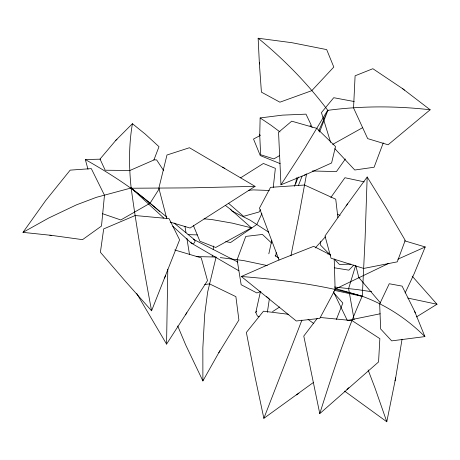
<?xml version="1.0" encoding="UTF-8"?>
<svg xmlns="http://www.w3.org/2000/svg" width="460" height="460" viewBox="0 0 460 460"><rect width="100%" height="100%" fill="white"/><g stroke="black" fill="none" stroke-linecap="round" stroke-linejoin="round"><path stroke-width="0.69" d="M174.725 249.958L201.244 257.859L207.5 280.623L166.566 344.109L167.791 269.157M279.392 155.71L273.878 158.907L260.647 154.738L259.739 135.435L260.136 117.944L282.417 115.138L305.998 114.149L311.328 125.39L310.511 126.523M367.172 177.002L386.302 208.029L405.214 240.384L397.273 261.849L363.716 268.439L331.039 258.215L325.001 235.986L346.196 205.827L367.172 177.002L365.108 238.182L362.308 296.355L334.322 290.329M259.739 135.435L259.791 134.274M320.769 241.488L320.453 245.048L330.447 255.242M273.252 187.433L275.362 168.354L263.385 163.467L240.603 177.83M295.728 184.069L296.55 177.704M132.417 123.711L115.834 140.329L100.033 159.051L105.185 170.217L129.915 170.482L153.876 160.017L158.999 146.7L145.32 134.153L132.417 123.711C128.748 145.032 128.892 166.756 131.18 188.215C136.781 229.264 143.986 270.06 151.576 310.782L179.601 239.844L169.084 218.661L135.177 215.527L103.678 228.919L100.401 252.27L125.908 281.888L151.576 310.782M212.192 256.548L212.388 255.145M213.175 249.538L213.664 246.031M267.363 312.328L269.37 298.827M275.707 256.203L276.23 252.649M344.534 391.063L386.791 421.762L395.68 377.821L402.051 339.227M306.59 173.805L298.966 215.337L290.904 255.835M395.048 380.805L395.68 377.821M259.112 316.779L257.404 315.991L255.8 312.466L260.452 291.513M268.824 253.799L271.774 240.528M355.678 265.385L348.605 288.604L354.102 319.74M320.217 317.48L352.044 320.591L379.856 338.646L378.563 361.945L319.775 413.615C332.298 373.934 345.31 334.328 362.175 296.234L334.955 288.339M383.26 142.887L374.101 167.233L354.775 170.01L334.863 148.706M313.26 382.582L263.867 418.33L301.909 320.114M336.392 319.412L342.838 303.059L333.466 292.52M298.425 185.46L302.128 176.111M319.568 132.031L327.836 110.48L318.659 131.002M164.559 278.058L165.508 275.672M327.968 254.248L328.497 252.954M404.604 240.816L425.212 246.962L414.126 273.809L405.133 292.957M294.32 186.237L298.379 177.031M261.895 213.636L256.801 224.497L230.569 242.535L225.699 241.575M255.8 312.466L256.49 311.207M218.816 352.716L238.895 320.01L235.888 296.648L209.611 283.912L204.694 284.481M177.715 325.967L185.754 345.069L202.894 380.943L219.949 350.652M327.652 110.279L305.078 147.625L280.945 184.805L278.559 132.284L291.72 121.181L316.877 128.38L335.518 146.527L331.597 162.972L306.038 174.495L280.945 184.805M159.223 188.807L150.035 203.251L120.802 219.96L102.356 213.641M185.483 314.887L186.863 312.766M260.527 209.668L258.986 212.008L243.558 216.327L228.488 203.239M345.379 158.97L336.461 171.563L312.351 170.988M23 232.363L45.609 200.646L70.179 170.137L91.304 168.624L104.472 195.224L101.505 226.038L82.53 239.654L51.784 235.405L23 232.363L48.697 218.028L76.354 204.895L96.404 197.328L131.192 187.967L163.817 218.08M330.843 197.472L344.914 177.727L364.24 181.867M346.196 205.827L347.622 203.883M317.228 318.412L303.778 336.059L319.775 413.615M424.896 336.599L414.581 311.167L402.097 286.114L389.252 283.745L379.661 304.002L380.65 328.957L391.684 340.872L424.896 336.599C407.094 318.849 385.848 304.836 362.175 296.234L362.181 296.43M315.255 247.923L325.404 236.814M353.884 265.017L348.875 270.158L334.288 267.783M115.834 140.329L116.984 139.23M346.892 389.442L348.87 387.671M430.152 109.773L388.102 144.785L367.678 138.621L353.55 107.945L355.097 75.802L372.864 68.712L402.598 88.659L430.152 109.773C396.089 105.88 361.658 105.829 327.652 110.365M296.533 394.916L298.914 393.225M166.761 218.552L158.855 188.174L166.974 155.008L189.439 147.735L255.07 186.363L190.049 228.028L170.211 222.128M272.544 311.633L279.714 306.975M416.421 316.957L437 304.244L412.177 276.144M332.672 144.388L362.56 127.707M225.245 205.298L230.242 209.156L251.419 227.844L215.711 247.463L199.887 241.218L193.349 225.417M260.377 135.407L253.512 139.035L260.268 155.572L280.192 163.639M335.84 288.805L388.89 263.304M397.854 259.198L425.212 246.962M334.207 258.917L335.133 289.604L319.769 318.418L296.28 320.982L241.345 276.489L277.133 260.786L313.691 246.336L330.309 254.817M304.336 175.179L306.038 174.495M260.912 291.462L256.875 292.962L241.161 284.723L237.113 259.745L245.778 236.4L262.464 234.45L271.647 243.127M348.03 320.355L380.196 313.783M248.509 190.308L253.471 189.899L269.307 190.474M255.07 186.363L189.744 187.881L131.054 188.226M87.981 169.24L85.324 159.557L100.389 159.166M350.934 264.149L339.445 264.419L334.449 259.325M196.202 256.571L216.102 257.048L207.65 292.037L204.7 314.427L202.848 347.863L202.894 380.943M188.117 234.611L197.363 234.922M153.812 159.833L156.647 159.93L163.725 170.752M204.044 218.828L211.594 219.518L232.3 223.134L251.419 227.844M241.345 276.489C282.078 279.772 322.788 284.981 362.175 296.234M49.852 235.221L51.784 235.405M334.426 287.017L357.822 289.639L371.709 291.72M288.719 314.329L263.465 311.196L246.364 332.459L254.851 376.033L263.867 418.33M220.305 257.589L243.472 260.561L267.277 265.581M258.146 38.237L292.031 42.722L326.686 49.605L333.799 67.068L311.771 90.672L279.904 102.189L261.418 92.138L259.4 63.986L258.146 38.237C284.217 59.53 307.774 83.749 328.026 110.659L327.647 110.613M407.813 298.068L437 304.244M354.223 101.539L333.741 97.71L321.448 112.596L330.631 142.364M193.298 239.257L237.906 262.096M231.817 210.967L249.975 220.098L268.669 232.162M337.617 214.193L340.078 215.596M238.918 270.831L191.297 243.121L172.799 226.268M85.324 159.557C111.676 174.495 137.379 190.969 159.689 211.6M222.64 167.135L224.836 168.446M275.137 255.679L278.743 258.037M260.136 117.944L271.078 125.287L279.985 131.945M308.056 319.447L313.806 323.553M402.598 88.659L404.438 90.12M310.011 125.591L312.236 127.357M266.593 296.654L268.427 298.109M131.278 188.008L166.865 217.12M174.093 223.031L194.66 239.861L195.04 241.419L194.206 243.018L192.659 243.725L191.297 243.121L191.044 242.081M230.242 209.156L231.656 210.45M380.552 303.042L358.823 277.541L355.891 265.909M166.566 344.109L136.62 293.325M333.419 291.628L347.329 320.499M414.581 311.167L415.248 312.909M279.024 259.992L259.469 208.15L270.52 187.352L304.6 185.023L335.748 199.226L337.881 217.586M368.109 369.943L374.998 387.981L386.791 421.762M184.972 226.377L185.984 232.662M186.881 238.251L189.468 254.322M259.325 62.272L259.4 63.986"/></g></svg>
